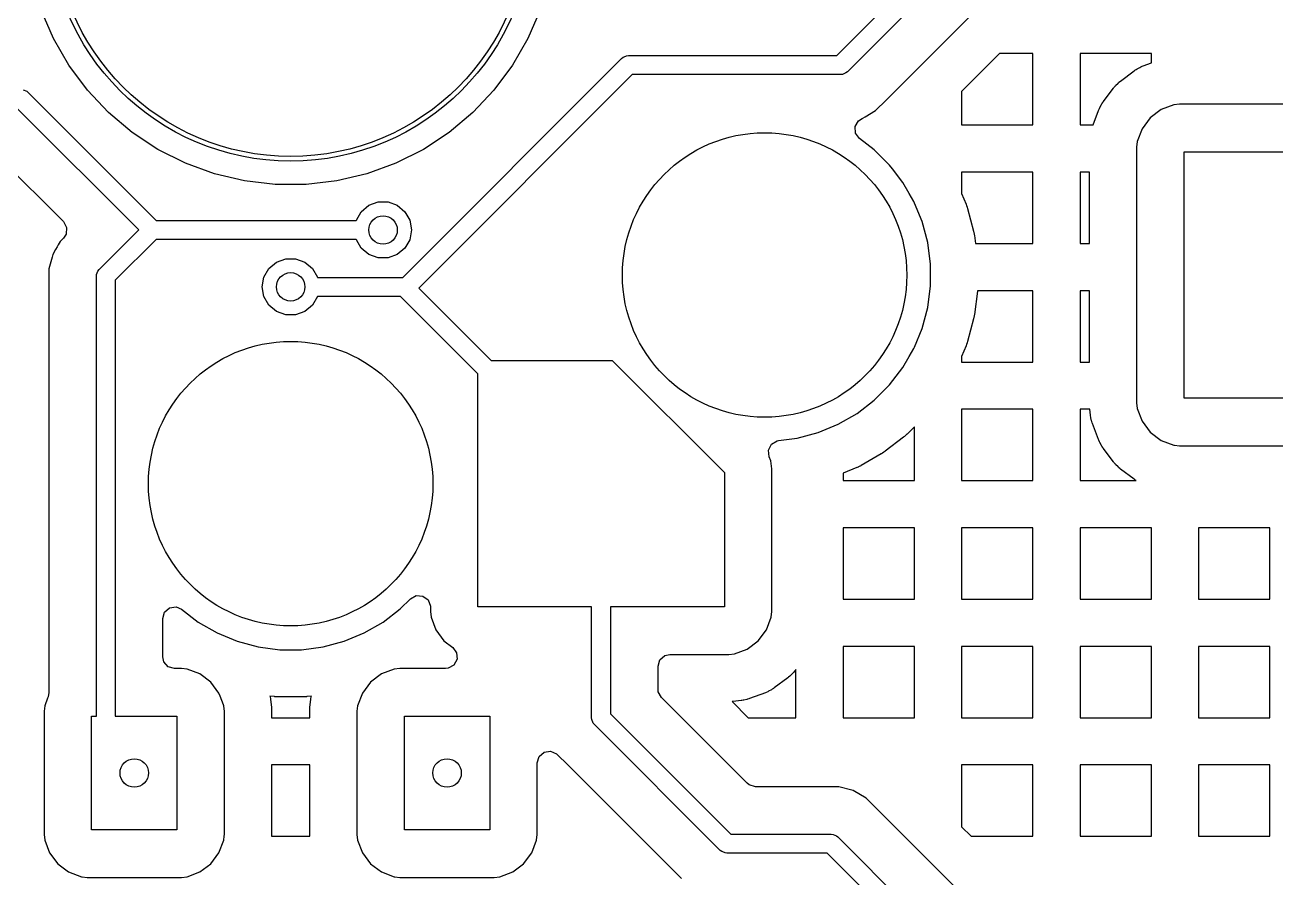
# Model space of a CAD drawing. Extents: x 2.49 to 8.57, y -5.87 to -1.87.
# Drawn here: x 5.995 to 6.514, y -3.6 to -3.246 of the extents above; entities that cross this region are included whole.
import ezdxf

# ---------------------------------------------------------------- set-up
doc = ezdxf.new("R2010")
doc.units = 0
doc.header["$MEASUREMENT"] = 0
doc.layers.add('BLACK', color=7, linetype='CONTINUOUS')

msp = doc.modelspace()

# ---------------------------------------------------------------- linework, layer by layer
at = {"layer": 'BLACK', "linetype": 'CONTINUOUS'}
for p, q in [((6.33232, -3.25901), (6.38583, -3.20551)), ((6.39255, -3.20992), (6.33674, -3.26573)), ((6.35645, -3.27389), (6.39175, -3.23858)), ((6.007, -3.25195), (6.00192, -3.24018)), ((6.2091, -3.24018), (6.20402, -3.25195)), ((6.01341, -3.26305), (6.007, -3.25195)), ((6.20402, -3.25195), (6.19761, -3.26305)), ((6.15205, -3.3511), (6.24298, -3.26017)), ((6.24298, -3.26017), (6.24358, -3.25968)), ((6.24358, -3.25968), (6.24403, -3.25949)), ((6.24403, -3.25949), (6.245, -3.25909)), ((6.245, -3.25909), (6.24577, -3.25901)), ((6.24577, -3.25901), (6.33232, -3.25901)), ((6.39988, -3.25819), (6.38418, -3.27389)), ((6.41379, -3.25819), (6.39988, -3.25819)), ((6.41379, -3.2878), (6.41379, -3.25819)), ((6.463, -3.25819), (6.43339, -3.25819)), ((6.43339, -3.25819), (6.43339, -3.2878)), ((6.463, -3.26204), (6.463, -3.25819)), ((6.02107, -3.27333), (6.01341, -3.26305)), ((6.19761, -3.26305), (6.18996, -3.27333)), ((6.45019, -3.26958), (6.45585, -3.26534)), ((6.45585, -3.26534), (6.45613, -3.26514)), ((6.45613, -3.26514), (6.45672, -3.26476)), ((6.45672, -3.26476), (6.45702, -3.26459)), ((6.45702, -3.26459), (6.45825, -3.26391)), ((6.45825, -3.26391), (6.45856, -3.26376)), ((6.45856, -3.26376), (6.4592, -3.26347)), ((6.4592, -3.26347), (6.45953, -3.26333)), ((6.45953, -3.26333), (6.463, -3.26204)), ((6.2474, -3.26689), (6.15879, -3.3555)), ((6.33395, -3.26689), (6.2474, -3.26689)), ((6.33472, -3.26681), (6.33395, -3.26689)), ((6.33614, -3.26622), (6.33472, -3.26681)), ((6.33674, -3.26573), (6.33614, -3.26622)), ((6.33614, -3.26622), (6.33614, -3.26622)), ((6.44814, -3.27149), (6.44913, -3.2705)), ((6.44913, -3.2705), (6.44938, -3.27026)), ((6.44938, -3.27026), (6.44992, -3.2698)), ((6.44992, -3.2698), (6.45019, -3.26958)), ((5.99446, -3.27326), (5.99588, -3.27385)), ((5.99588, -3.27385), (5.99648, -3.27434)), ((5.99648, -3.27434), (6.04962, -3.32747)), ((6.02986, -3.28266), (6.02107, -3.27333)), ((6.18996, -3.27333), (6.18116, -3.28266)), ((6.35327, -3.27706), (6.35645, -3.27389)), ((6.38418, -3.27389), (6.38418, -3.2878)), ((6.44299, -3.2782), (6.44722, -3.27254)), ((6.44722, -3.27254), (6.44744, -3.27227)), ((6.44744, -3.27227), (6.4479, -3.27174)), ((6.4479, -3.27174), (6.44814, -3.27149)), ((6.04242, -3.33141), (5.99206, -3.28106)), ((6.34847, -3.28187), (6.35287, -3.27747)), ((6.35287, -3.27747), (6.35327, -3.27706)), ((6.35287, -3.27747), (6.35287, -3.27747)), ((6.35327, -3.27706), (6.35327, -3.27706)), ((6.44111, -3.28156), (6.4414, -3.28092)), ((6.4414, -3.28092), (6.44156, -3.28061)), ((6.44156, -3.28061), (6.44223, -3.27938)), ((6.44223, -3.27938), (6.44241, -3.27908)), ((6.44241, -3.27908), (6.44279, -3.27849)), ((6.44279, -3.27849), (6.44299, -3.2782)), ((6.47234, -3.27948), (6.46703, -3.28146)), ((6.47469, -3.27923), (6.47234, -3.27948)), ((6.55763, -3.27923), (6.47469, -3.27923)), ((6.47469, -3.27923), (6.47469, -3.27923)), ((6.03968, -3.2909), (6.02986, -3.28266)), ((6.18116, -3.28266), (6.17134, -3.2909)), ((6.33996, -3.28849), (6.3413, -3.28609)), ((6.3413, -3.28609), (6.34284, -3.28508)), ((6.34284, -3.28508), (6.34308, -3.28498)), ((6.34308, -3.28498), (6.34412, -3.28438)), ((6.34308, -3.28498), (6.34308, -3.28498)), ((6.34412, -3.28438), (6.34847, -3.28187)), ((6.43877, -3.2878), (6.44098, -3.28188)), ((6.44098, -3.28188), (6.44111, -3.28156)), ((6.4625, -3.28485), (6.4591, -3.28939)), ((6.46703, -3.28146), (6.4625, -3.28485)), ((6.4625, -3.28485), (6.4625, -3.28485)), ((6.46703, -3.28146), (6.46703, -3.28146)), ((6.05039, -3.29794), (6.03968, -3.2909)), ((6.17134, -3.2909), (6.16063, -3.29794)), ((6.34012, -3.29124), (6.33996, -3.28849)), ((6.34174, -3.29346), (6.34012, -3.29124)), ((6.38418, -3.2878), (6.41379, -3.2878)), ((6.43339, -3.2878), (6.43877, -3.2878)), ((6.4591, -3.28939), (6.45712, -3.2947)), ((6.4591, -3.28939), (6.4591, -3.28939)), ((6.3479, -3.29819), (6.34174, -3.29346)), ((6.45712, -3.2947), (6.45687, -3.29705)), ((6.06185, -3.30369), (6.05039, -3.29794)), ((6.16063, -3.29794), (6.14917, -3.30369)), ((6.35429, -3.30457), (6.3479, -3.29819)), ((6.3479, -3.29819), (6.3479, -3.29819)), ((6.45687, -3.29705), (6.45687, -3.29705)), ((6.45687, -3.29705), (6.45687, -3.40318)), ((6.47657, -3.40129), (6.47657, -3.29893)), ((6.47657, -3.29893), (6.57337, -3.29893)), ((5.98533, -3.30219), (6.0111, -3.32796)), ((6.0739, -3.30808), (6.06185, -3.30369)), ((6.14917, -3.30369), (6.13713, -3.30808)), ((6.35542, -3.30605), (6.35429, -3.30457)), ((6.35429, -3.30457), (6.35429, -3.30457)), ((6.35429, -3.30457), (6.35429, -3.30457)), ((6.35979, -3.31174), (6.35542, -3.30605)), ((6.08637, -3.31104), (6.0739, -3.30808)), ((6.0991, -3.31252), (6.08637, -3.31104)), ((6.12465, -3.31104), (6.11192, -3.31252)), ((6.13713, -3.30808), (6.12465, -3.31104)), ((6.36243, -3.31631), (6.35979, -3.31174)), ((6.35979, -3.31174), (6.35979, -3.31174)), ((6.35979, -3.31174), (6.35979, -3.31174)), ((6.41379, -3.3074), (6.38418, -3.3074)), ((6.38418, -3.3074), (6.38418, -3.31631)), ((6.41379, -3.33701), (6.41379, -3.3074)), ((6.43726, -3.3074), (6.43339, -3.3074)), ((6.43339, -3.3074), (6.43339, -3.33701)), ((6.43726, -3.33701), (6.43726, -3.3074)), ((6.11192, -3.31252), (6.0991, -3.31252)), ((6.3643, -3.31957), (6.36243, -3.31631)), ((6.38418, -3.31631), (6.386, -3.32071)), ((6.13485, -3.32382), (6.13799, -3.32118)), ((6.13799, -3.32118), (6.14185, -3.31978)), ((6.14185, -3.31978), (6.14595, -3.31978)), ((6.14595, -3.31978), (6.1498, -3.32118)), ((6.1498, -3.32118), (6.15295, -3.32382)), ((6.36431, -3.31957), (6.3643, -3.31957)), ((6.3643, -3.31957), (6.3643, -3.31957)), ((6.36528, -3.32191), (6.36431, -3.31957)), ((6.36776, -3.32791), (6.36528, -3.32191)), ((6.386, -3.32071), (6.38606, -3.32085)), ((6.38606, -3.32085), (6.38617, -3.32116)), ((6.38617, -3.32116), (6.38622, -3.32131)), ((6.38622, -3.32131), (6.38643, -3.32191)), ((6.38643, -3.32191), (6.38648, -3.32207)), ((6.38648, -3.32207), (6.38657, -3.32237)), ((6.38657, -3.32237), (6.38662, -3.32253)), ((6.38662, -3.32253), (6.38912, -3.33187)), ((6.04962, -3.32747), (6.06767, -3.32747)), ((6.06767, -3.32747), (6.13278, -3.32747)), ((6.13278, -3.32747), (6.1328, -3.32737)), ((6.1328, -3.32737), (6.13485, -3.32382)), ((6.15295, -3.32382), (6.155, -3.32737)), ((6.155, -3.32737), (6.15571, -3.33141)), ((6.0111, -3.32796), (6.01242, -3.33037)), ((6.01242, -3.33037), (6.01222, -3.33312)), ((6.02596, -3.34787), (6.04242, -3.33141)), ((6.15571, -3.33141), (6.155, -3.33545)), ((6.3701, -3.33664), (6.36776, -3.32791)), ((6.38912, -3.33187), (6.38916, -3.33203)), ((6.38916, -3.33203), (6.38923, -3.33234)), ((6.38923, -3.33234), (6.38927, -3.3325)), ((6.38927, -3.3325), (6.38939, -3.33313)), ((6.00898, -3.33759), (6.00848, -3.33847)), ((6.00982, -3.33614), (6.00898, -3.33759)), ((6.0111, -3.33486), (6.00982, -3.33614)), ((6.01222, -3.33312), (6.0111, -3.33486)), ((6.04962, -3.33535), (6.03268, -3.35229)), ((6.06767, -3.33535), (6.04962, -3.33535)), ((6.13278, -3.33535), (6.06767, -3.33535)), ((6.1328, -3.33545), (6.13278, -3.33535)), ((6.13485, -3.339), (6.1328, -3.33545)), ((6.155, -3.33545), (6.15295, -3.339)), ((6.37128, -3.3456), (6.3701, -3.33664)), ((6.38939, -3.33313), (6.38942, -3.33328)), ((6.38942, -3.33328), (6.38947, -3.3336)), ((6.38947, -3.3336), (6.3895, -3.33376)), ((6.3895, -3.33376), (6.38992, -3.33701)), ((6.38992, -3.33701), (6.41379, -3.33701)), ((6.43339, -3.33701), (6.43726, -3.33701)), ((6.00639, -3.34273), (6.0051, -3.34754)), ((6.00671, -3.34153), (6.00639, -3.34273)), ((6.00789, -3.33949), (6.00671, -3.34153)), ((6.00848, -3.33847), (6.00789, -3.33949)), ((6.13799, -3.34164), (6.13485, -3.339)), ((6.14185, -3.34304), (6.13799, -3.34164)), ((6.14595, -3.34304), (6.14185, -3.34304)), ((6.1498, -3.34164), (6.14595, -3.34304)), ((6.15295, -3.339), (6.1498, -3.34164)), ((6.0051, -3.34754), (6.0051, -3.34754)), ((6.0051, -3.34754), (6.0051, -3.35377)), ((6.02488, -3.34989), (6.02547, -3.34847)), ((6.02547, -3.34847), (6.02596, -3.34787)), ((6.09441, -3.35099), (6.09646, -3.34744)), ((6.09646, -3.34744), (6.09961, -3.3448)), ((6.09961, -3.3448), (6.10346, -3.3434)), ((6.10346, -3.3434), (6.10756, -3.3434)), ((6.10756, -3.3434), (6.11142, -3.3448)), ((6.11142, -3.3448), (6.11456, -3.34744)), ((6.11456, -3.34744), (6.11661, -3.35099)), ((6.37128, -3.35463), (6.37128, -3.3456)), ((6.0248, -3.35066), (6.02488, -3.34989)), ((6.0248, -3.53318), (6.0248, -3.35066)), ((6.03268, -3.35229), (6.03268, -3.53318)), ((6.0937, -3.35503), (6.09441, -3.35099)), ((6.11661, -3.35099), (6.11663, -3.3511)), ((6.11663, -3.3511), (6.15205, -3.3511)), ((6.0051, -3.35377), (6.0051, -3.52347)), ((6.09441, -3.35907), (6.0937, -3.35503)), ((6.15879, -3.3555), (6.18884, -3.38555)), ((6.3701, -3.36359), (6.37128, -3.35463)), ((6.39076, -3.35687), (6.3895, -3.36646)), ((6.39078, -3.35671), (6.39076, -3.35687)), ((6.39079, -3.35661), (6.39078, -3.35671)), ((6.41379, -3.35661), (6.39079, -3.35661)), ((6.41379, -3.38622), (6.41379, -3.35661)), ((6.43726, -3.35661), (6.43339, -3.35661)), ((6.43339, -3.35661), (6.43339, -3.38622)), ((6.43726, -3.38622), (6.43726, -3.35661)), ((6.09646, -3.36263), (6.09441, -3.35907)), ((6.09961, -3.36526), (6.09646, -3.36263)), ((6.11456, -3.36263), (6.11142, -3.36526)), ((6.11661, -3.35907), (6.11456, -3.36263)), ((6.11663, -3.35897), (6.11661, -3.35907)), ((6.15112, -3.35897), (6.11663, -3.35897)), ((6.18327, -3.39111), (6.15112, -3.35897)), ((6.36776, -3.37231), (6.3701, -3.36359)), ((6.10346, -3.36667), (6.09961, -3.36526)), ((6.10756, -3.36667), (6.10346, -3.36667)), ((6.11142, -3.36526), (6.10756, -3.36667)), ((6.38912, -3.36835), (6.38662, -3.3777)), ((6.38916, -3.3682), (6.38912, -3.36835)), ((6.38923, -3.36788), (6.38916, -3.3682)), ((6.38927, -3.36773), (6.38923, -3.36788)), ((6.38939, -3.3671), (6.38927, -3.36773)), ((6.38942, -3.36694), (6.38939, -3.3671)), ((6.38947, -3.36662), (6.38942, -3.36694)), ((6.3895, -3.36646), (6.38947, -3.36662)), ((6.36454, -3.38008), (6.36776, -3.37231)), ((6.386, -3.37952), (6.38418, -3.38391)), ((6.38606, -3.37937), (6.386, -3.37952)), ((6.38617, -3.37907), (6.38606, -3.37937)), ((6.38622, -3.37892), (6.38617, -3.37907)), ((6.38643, -3.37831), (6.38622, -3.37892)), ((6.38648, -3.37816), (6.38643, -3.37831)), ((6.38657, -3.37785), (6.38648, -3.37816)), ((6.38662, -3.3777), (6.38657, -3.37785)), ((6.35979, -3.38848), (6.36243, -3.38391)), ((6.36243, -3.38391), (6.3643, -3.38066)), ((6.3643, -3.38066), (6.36431, -3.38064)), ((6.36431, -3.38064), (6.36454, -3.38008)), ((6.38418, -3.38391), (6.38418, -3.38622)), ((6.18884, -3.38555), (6.23906, -3.38555)), ((6.23906, -3.38555), (6.28563, -3.43212)), ((6.35429, -3.39565), (6.35979, -3.38848)), ((6.38418, -3.38622), (6.41379, -3.38622)), ((6.43339, -3.38622), (6.43726, -3.38622)), ((6.18327, -3.48791), (6.18327, -3.39111)), ((6.3479, -3.40204), (6.35429, -3.39565)), ((6.35429, -3.39565), (6.35429, -3.39565)), ((6.35429, -3.39565), (6.35429, -3.39565)), ((6.34073, -3.40754), (6.3479, -3.40204)), ((6.3479, -3.40204), (6.3479, -3.40204)), ((6.3479, -3.40204), (6.3479, -3.40204)), ((6.45687, -3.40318), (6.45687, -3.40318)), ((6.45687, -3.40318), (6.45712, -3.40552)), ((6.45712, -3.40552), (6.4591, -3.41083)), ((6.57894, -3.40129), (6.47657, -3.40129)), ((6.33291, -3.41205), (6.34073, -3.40754)), ((6.41379, -3.40583), (6.38418, -3.40583)), ((6.38418, -3.40583), (6.38418, -3.43543)), ((6.41379, -3.43543), (6.41379, -3.40583)), ((6.43744, -3.40583), (6.43339, -3.40583)), ((6.43339, -3.40583), (6.43339, -3.43543)), ((6.43769, -3.40823), (6.43744, -3.40583)), ((6.43774, -3.40853), (6.43769, -3.40823)), ((6.43784, -3.40914), (6.43774, -3.40853)), ((6.4379, -3.40944), (6.43784, -3.40914)), ((6.43818, -3.41063), (6.4379, -3.40944)), ((6.43826, -3.41092), (6.43818, -3.41063)), ((6.4591, -3.41083), (6.4591, -3.41083)), ((6.4591, -3.41083), (6.4625, -3.41537)), ((6.31584, -3.41785), (6.32456, -3.41551)), ((6.32456, -3.41551), (6.33291, -3.41205)), ((6.36457, -3.41309), (6.36154, -3.41613)), ((6.36457, -3.43543), (6.36457, -3.41309)), ((6.43844, -3.41151), (6.43826, -3.41092)), ((6.43854, -3.4118), (6.43844, -3.41151)), ((6.44098, -3.41834), (6.43854, -3.4118)), ((6.4625, -3.41537), (6.4625, -3.41537)), ((6.4625, -3.41537), (6.46703, -3.41877)), ((6.30395, -3.42284), (6.30518, -3.42038)), ((6.30518, -3.42038), (6.30755, -3.41898)), ((6.30755, -3.41898), (6.30812, -3.41887)), ((6.30812, -3.41887), (6.31584, -3.41785)), ((6.36009, -3.4174), (6.35241, -3.42329)), ((6.36021, -3.4173), (6.36009, -3.4174)), ((6.36046, -3.41709), (6.36021, -3.4173)), ((6.36059, -3.41699), (6.36046, -3.41709)), ((6.36107, -3.41657), (6.36059, -3.41699)), ((6.36119, -3.41646), (6.36107, -3.41657)), ((6.36142, -3.41624), (6.36119, -3.41646)), ((6.36154, -3.41613), (6.36142, -3.41624)), ((6.44111, -3.41866), (6.44098, -3.41834)), ((6.4414, -3.4193), (6.44111, -3.41866)), ((6.44156, -3.41962), (6.4414, -3.4193)), ((6.44223, -3.42085), (6.44156, -3.41962)), ((6.44241, -3.42114), (6.44223, -3.42085)), ((6.44279, -3.42174), (6.44241, -3.42114)), ((6.46703, -3.41877), (6.46703, -3.41877)), ((6.46703, -3.41877), (6.47234, -3.42075)), ((6.47234, -3.42075), (6.47234, -3.42075)), ((6.47234, -3.42075), (6.47262, -3.42077)), ((6.47262, -3.42077), (6.47469, -3.421)), ((6.47469, -3.421), (6.58082, -3.421)), ((6.30425, -3.42557), (6.30395, -3.42284)), ((6.30492, -3.4272), (6.30425, -3.42557)), ((6.35081, -3.42436), (6.34243, -3.42919)), ((6.35095, -3.42427), (6.35081, -3.42436)), ((6.35122, -3.4241), (6.35095, -3.42427)), ((6.35136, -3.42402), (6.35122, -3.4241)), ((6.35189, -3.42366), (6.35136, -3.42402)), ((6.35202, -3.42357), (6.35189, -3.42366)), ((6.35229, -3.42338), (6.35202, -3.42357)), ((6.35241, -3.42329), (6.35229, -3.42338)), ((6.44299, -3.42202), (6.44279, -3.42174)), ((6.44722, -3.42768), (6.44299, -3.42202)), ((6.30533, -3.43051), (6.30492, -3.4272)), ((6.30533, -3.43242), (6.30533, -3.43051)), ((6.34071, -3.43005), (6.33497, -3.43242)), ((6.34086, -3.42998), (6.34071, -3.43005)), ((6.34115, -3.42985), (6.34086, -3.42998)), ((6.34129, -3.42978), (6.34115, -3.42985)), ((6.34187, -3.4295), (6.34129, -3.42978)), ((6.34201, -3.42942), (6.34187, -3.4295)), ((6.3423, -3.42927), (6.34201, -3.42942)), ((6.34243, -3.42919), (6.3423, -3.42927)), ((6.44744, -3.42795), (6.44722, -3.42768)), ((6.4479, -3.42848), (6.44744, -3.42795)), ((6.44814, -3.42874), (6.4479, -3.42848)), ((6.44913, -3.42973), (6.44814, -3.42874)), ((6.44938, -3.42997), (6.44913, -3.42973)), ((6.44992, -3.43043), (6.44938, -3.42997)), ((6.45019, -3.43065), (6.44992, -3.43043)), ((6.45585, -3.43488), (6.45019, -3.43065)), ((6.28563, -3.43212), (6.28563, -3.48791)), ((6.30533, -3.48465), (6.30533, -3.43242)), ((6.33497, -3.43242), (6.33497, -3.43543)), ((6.33497, -3.43543), (6.36457, -3.43543)), ((6.38418, -3.43543), (6.41379, -3.43543)), ((6.43339, -3.43543), (6.45668, -3.43543)), ((6.45613, -3.43508), (6.45585, -3.43488)), ((6.45668, -3.43543), (6.45613, -3.43508)), ((6.36457, -3.45504), (6.33497, -3.45504)), ((6.33497, -3.45504), (6.33497, -3.48465)), ((6.36457, -3.48465), (6.36457, -3.45504)), ((6.41379, -3.45504), (6.38418, -3.45504)), ((6.38418, -3.45504), (6.38418, -3.48465)), ((6.41379, -3.48465), (6.41379, -3.45504)), ((6.463, -3.45504), (6.43339, -3.45504)), ((6.43339, -3.45504), (6.43339, -3.48465)), ((6.463, -3.48465), (6.463, -3.45504)), ((6.51221, -3.45504), (6.4826, -3.45504)), ((6.4826, -3.45504), (6.4826, -3.48465)), ((6.51221, -3.48465), (6.51221, -3.45504)), ((6.15523, -3.48447), (6.15764, -3.48315)), ((6.15764, -3.48315), (6.16039, -3.48335)), ((6.16039, -3.48335), (6.16259, -3.485)), ((6.05316, -3.49009), (6.05524, -3.48829)), ((6.05524, -3.48829), (6.05796, -3.48789)), ((6.05796, -3.48789), (6.06024, -3.48885)), ((6.14388, -3.49415), (6.15105, -3.48865)), ((6.15105, -3.48865), (6.15523, -3.48447)), ((6.16259, -3.485), (6.16355, -3.48758)), ((6.16355, -3.48758), (6.16356, -3.48792)), ((6.16356, -3.48792), (6.16356, -3.48979)), ((6.23051, -3.48791), (6.18327, -3.48791)), ((6.23051, -3.53389), (6.23051, -3.48791)), ((6.28563, -3.48791), (6.23839, -3.48791)), ((6.23839, -3.48791), (6.23839, -3.53226)), ((6.30533, -3.48979), (6.30533, -3.48465)), ((6.33497, -3.48465), (6.36457, -3.48465)), ((6.38418, -3.48465), (6.41379, -3.48465)), ((6.43339, -3.48465), (6.463, -3.48465)), ((6.4826, -3.48465), (6.51221, -3.48465)), ((6.05238, -3.49273), (6.05316, -3.49009)), ((6.05238, -3.49733), (6.05238, -3.49273)), ((6.06024, -3.48885), (6.06714, -3.49415)), ((6.16356, -3.48979), (6.16356, -3.48979)), ((6.16356, -3.48979), (6.16382, -3.49214)), ((6.16382, -3.49214), (6.1658, -3.49745)), ((6.3031, -3.49745), (6.30508, -3.49214)), ((6.30508, -3.49214), (6.30533, -3.48979)), ((6.05238, -3.5086), (6.05238, -3.49733)), ((6.06714, -3.49415), (6.06714, -3.49415)), ((6.06714, -3.49415), (6.06714, -3.49415)), ((6.06714, -3.49415), (6.07497, -3.49867)), ((6.07497, -3.49867), (6.07497, -3.49867)), ((6.07497, -3.49867), (6.07497, -3.49867)), ((6.07497, -3.49867), (6.07826, -3.50003)), ((6.12771, -3.50213), (6.13606, -3.49867)), ((6.13606, -3.49867), (6.14388, -3.49415)), ((6.1658, -3.49745), (6.1658, -3.49745)), ((6.1658, -3.49745), (6.168, -3.50039)), ((6.29971, -3.50198), (6.3031, -3.49745)), ((6.07826, -3.50003), (6.08331, -3.50213)), ((6.08331, -3.50213), (6.09204, -3.50446)), ((6.11899, -3.50446), (6.12771, -3.50213)), ((6.168, -3.50039), (6.16919, -3.50198)), ((6.16919, -3.50198), (6.1728, -3.50469)), ((6.29517, -3.50538), (6.29971, -3.50198)), ((6.36457, -3.50425), (6.33497, -3.50425)), ((6.33497, -3.50425), (6.33497, -3.53386)), ((6.36457, -3.53386), (6.36457, -3.50425)), ((6.41379, -3.50425), (6.38418, -3.50425)), ((6.38418, -3.50425), (6.38418, -3.53386)), ((6.41379, -3.53386), (6.41379, -3.50425)), ((6.463, -3.50425), (6.43339, -3.50425)), ((6.43339, -3.50425), (6.43339, -3.53386)), ((6.463, -3.53386), (6.463, -3.50425)), ((6.51221, -3.50425), (6.4826, -3.50425)), ((6.4826, -3.50425), (6.4826, -3.53386)), ((6.51221, -3.53386), (6.51221, -3.50425)), ((6.05282, -3.51062), (6.05238, -3.5086)), ((6.09204, -3.50446), (6.10099, -3.50564)), ((6.10099, -3.50564), (6.101, -3.50564)), ((6.101, -3.50564), (6.11003, -3.50564)), ((6.11003, -3.50564), (6.11899, -3.50446)), ((6.11003, -3.50564), (6.11003, -3.50564)), ((6.1728, -3.50469), (6.17445, -3.50689)), ((6.17445, -3.50689), (6.17465, -3.50963)), ((6.25887, -3.50985), (6.26094, -3.50805)), ((6.26094, -3.50805), (6.26297, -3.50761)), ((6.26297, -3.50761), (6.28751, -3.50761)), ((6.28751, -3.50761), (6.28986, -3.50736)), ((6.28751, -3.50761), (6.28751, -3.50761)), ((6.28986, -3.50736), (6.29517, -3.50538)), ((6.05462, -3.5127), (6.05282, -3.51062)), ((6.05726, -3.51348), (6.05462, -3.5127)), ((6.06015, -3.51348), (6.05726, -3.51348)), ((6.0625, -3.51373), (6.06015, -3.51348)), ((6.06015, -3.51348), (6.06015, -3.51348)), ((6.06015, -3.51348), (6.06015, -3.51348)), ((6.06015, -3.51348), (6.06015, -3.51348)), ((6.06781, -3.51571), (6.0625, -3.51373)), ((6.0625, -3.51373), (6.0625, -3.51373)), ((6.14852, -3.51373), (6.14322, -3.51571)), ((6.15087, -3.51348), (6.14852, -3.51373)), ((6.16988, -3.51348), (6.15087, -3.51348)), ((6.15087, -3.51348), (6.15087, -3.51348)), ((6.17092, -3.51337), (6.16988, -3.51348)), ((6.17333, -3.51205), (6.17092, -3.51337)), ((6.17465, -3.50963), (6.17333, -3.51205)), ((6.25809, -3.51249), (6.25887, -3.50985)), ((6.25809, -3.52208), (6.25809, -3.51249)), ((6.31476, -3.51457), (6.3143, -3.5151)), ((6.31498, -3.51429), (6.31476, -3.51457)), ((6.31536, -3.51379), (6.31498, -3.51429)), ((6.31536, -3.53386), (6.31536, -3.51379)), ((6.07234, -3.51911), (6.06781, -3.51571)), ((6.06781, -3.51571), (6.06781, -3.51571)), ((6.07574, -3.52364), (6.07234, -3.51911)), ((6.07234, -3.51911), (6.07234, -3.51911)), ((6.13868, -3.51911), (6.13528, -3.52364)), ((6.14321, -3.51571), (6.13868, -3.51911)), ((6.13868, -3.51911), (6.13868, -3.51911)), ((6.14322, -3.51571), (6.14321, -3.51571)), ((6.31202, -3.51726), (6.30636, -3.5215)), ((6.31229, -3.51704), (6.31202, -3.51726)), ((6.31282, -3.51658), (6.31229, -3.51704)), ((6.31307, -3.51634), (6.31282, -3.51658)), ((6.31407, -3.51535), (6.31307, -3.51634)), ((6.3143, -3.5151), (6.31407, -3.51535)), ((6.0051, -3.52347), (6.00479, -3.52517)), ((6.0762, -3.52488), (6.07574, -3.52364)), ((6.07574, -3.52364), (6.07574, -3.52364)), ((6.07756, -3.52851), (6.0762, -3.52488)), ((6.09875, -3.52512), (6.0969, -3.52488)), ((6.0969, -3.52488), (6.09694, -3.52504)), ((6.09694, -3.52504), (6.097, -3.52534)), ((6.11412, -3.52488), (6.11227, -3.52512)), ((6.11402, -3.52534), (6.11408, -3.52504)), ((6.11408, -3.52504), (6.11412, -3.52488)), ((6.13528, -3.52364), (6.1333, -3.52895)), ((6.13528, -3.52364), (6.13528, -3.52364)), ((6.2582, -3.52312), (6.25809, -3.52208)), ((6.25952, -3.52553), (6.2582, -3.52312)), ((6.30268, -3.5235), (6.29614, -3.52594)), ((6.303, -3.52337), (6.30268, -3.5235)), ((6.30364, -3.52308), (6.303, -3.52337)), ((6.30395, -3.52292), (6.30364, -3.52308)), ((6.30518, -3.52225), (6.30395, -3.52292)), ((6.30548, -3.52207), (6.30518, -3.52225)), ((6.30607, -3.52169), (6.30548, -3.52207)), ((6.30636, -3.5215), (6.30607, -3.52169)), ((6.00338, -3.52895), (6.00314, -3.53121)), ((6.00458, -3.52573), (6.00338, -3.52895)), ((6.00479, -3.52517), (6.00458, -3.52573)), ((6.07772, -3.52895), (6.07756, -3.52851)), ((6.07797, -3.5313), (6.07772, -3.52895)), ((6.097, -3.52534), (6.09711, -3.52594)), ((6.09711, -3.52594), (6.09715, -3.52625)), ((6.09715, -3.52625), (6.09749, -3.52946)), ((6.09749, -3.52946), (6.09751, -3.52959)), ((6.09751, -3.52959), (6.09753, -3.52986)), ((6.09753, -3.52986), (6.09754, -3.52999)), ((6.09754, -3.52999), (6.09756, -3.53051)), ((6.09891, -3.52514), (6.09875, -3.52512)), ((6.09923, -3.52517), (6.09891, -3.52514)), ((6.09939, -3.52519), (6.09923, -3.52517)), ((6.10003, -3.52523), (6.09939, -3.52519)), ((6.10019, -3.52524), (6.10003, -3.52523)), ((6.10051, -3.52525), (6.10019, -3.52524)), ((6.10067, -3.52525), (6.10051, -3.52525)), ((6.11035, -3.52525), (6.10067, -3.52525)), ((6.11051, -3.52525), (6.11035, -3.52525)), ((6.11083, -3.52524), (6.11051, -3.52525)), ((6.11099, -3.52523), (6.11083, -3.52524)), ((6.11163, -3.52519), (6.11099, -3.52523)), ((6.11179, -3.52517), (6.11163, -3.52519)), ((6.11211, -3.52514), (6.11179, -3.52517)), ((6.11227, -3.52512), (6.11211, -3.52514)), ((6.11346, -3.53051), (6.11349, -3.52999)), ((6.11349, -3.52999), (6.1135, -3.52986)), ((6.1135, -3.52986), (6.11352, -3.52959)), ((6.11352, -3.52959), (6.11353, -3.52946)), ((6.11353, -3.52946), (6.11387, -3.52625)), ((6.11387, -3.52625), (6.11392, -3.52594)), ((6.11392, -3.52594), (6.11402, -3.52534)), ((6.1333, -3.52895), (6.13306, -3.53121)), ((6.26116, -3.52717), (6.25952, -3.52553)), ((6.29507, -3.56108), (6.26116, -3.52717)), ((6.28896, -3.52717), (6.28889, -3.52717)), ((6.28889, -3.52717), (6.29558, -3.53386)), ((6.28922, -3.52715), (6.28896, -3.52717)), ((6.28935, -3.52713), (6.28922, -3.52715)), ((6.29257, -3.52679), (6.28935, -3.52713)), ((6.29287, -3.52675), (6.29257, -3.52679)), ((6.29348, -3.52664), (6.29287, -3.52675)), ((6.29377, -3.52658), (6.29348, -3.52664)), ((6.29497, -3.5263), (6.29377, -3.52658)), ((6.29526, -3.52622), (6.29497, -3.5263)), ((6.29585, -3.52604), (6.29526, -3.52622)), ((6.29614, -3.52594), (6.29585, -3.52604)), ((6.00314, -3.53121), (6.00313, -3.5313)), ((6.00313, -3.5313), (6.00313, -3.5313)), ((6.00313, -3.5313), (6.00313, -3.58231)), ((6.02283, -3.58043), (6.02283, -3.53318)), ((6.02283, -3.53318), (6.0248, -3.53318)), ((6.03268, -3.53318), (6.05827, -3.53318)), ((6.05827, -3.53318), (6.05827, -3.58043)), ((6.07797, -3.58231), (6.07797, -3.5313)), ((6.09756, -3.53051), (6.09757, -3.53064)), ((6.09757, -3.53064), (6.09758, -3.53091)), ((6.09758, -3.53091), (6.09758, -3.53104)), ((6.09758, -3.53104), (6.09758, -3.53386)), ((6.09758, -3.53386), (6.11344, -3.53386)), ((6.11344, -3.53104), (6.11345, -3.5309)), ((6.11344, -3.53386), (6.11344, -3.53104)), ((6.11345, -3.53064), (6.11346, -3.53051)), ((6.11345, -3.5309), (6.11345, -3.53064)), ((6.13306, -3.53121), (6.13305, -3.5313)), ((6.13305, -3.5313), (6.13305, -3.5313)), ((6.13305, -3.5313), (6.13305, -3.58231)), ((6.15276, -3.58043), (6.15276, -3.53318)), ((6.15276, -3.53318), (6.18819, -3.53318)), ((6.18819, -3.53318), (6.18819, -3.58043)), ((6.23059, -3.53466), (6.23051, -3.53389)), ((6.23118, -3.53608), (6.23059, -3.53466)), ((6.23839, -3.53226), (6.28834, -3.58222)), ((6.29558, -3.53386), (6.31536, -3.53386)), ((6.33497, -3.53386), (6.36457, -3.53386)), ((6.38418, -3.53386), (6.41379, -3.53386)), ((6.43339, -3.53386), (6.463, -3.53386)), ((6.4826, -3.53386), (6.51221, -3.53386)), ((6.23167, -3.53668), (6.23118, -3.53608)), ((6.28393, -3.58894), (6.23167, -3.53668)), ((6.20789, -3.55256), (6.20867, -3.54992)), ((6.20867, -3.54992), (6.21075, -3.54812)), ((6.21075, -3.54812), (6.21347, -3.54773)), ((6.21347, -3.54773), (6.21597, -3.54887)), ((6.21597, -3.54887), (6.21623, -3.54911)), ((6.21623, -3.54911), (6.22062, -3.5535)), ((6.11344, -3.55347), (6.09758, -3.55347)), ((6.09758, -3.55347), (6.09758, -3.58257)), ((6.11344, -3.58257), (6.11344, -3.55347)), ((6.20789, -3.58231), (6.20789, -3.55256)), ((6.22062, -3.5535), (6.22062, -3.5535)), ((6.22062, -3.5535), (6.26779, -3.60067)), ((6.41379, -3.55347), (6.38418, -3.55347)), ((6.38418, -3.55347), (6.38418, -3.57915)), ((6.41379, -3.58307), (6.41379, -3.55347)), ((6.463, -3.55347), (6.43339, -3.55347)), ((6.43339, -3.55347), (6.43339, -3.58307)), ((6.463, -3.58307), (6.463, -3.55347)), ((6.51221, -3.55347), (6.4826, -3.55347)), ((6.4826, -3.55347), (6.4826, -3.58307)), ((6.51221, -3.58307), (6.51221, -3.55347)), ((6.29588, -3.56174), (6.29507, -3.56108)), ((6.29852, -3.56251), (6.29588, -3.56174)), ((6.3269, -3.56251), (6.29852, -3.56251)), ((6.33313, -3.56251), (6.3269, -3.56251)), ((6.33855, -3.56396), (6.33313, -3.56251)), ((6.33313, -3.56251), (6.33313, -3.56251)), ((6.33914, -3.56412), (6.33855, -3.56396)), ((6.33855, -3.56396), (6.33855, -3.56396)), ((6.34453, -3.56724), (6.33914, -3.56412)), ((6.33914, -3.56412), (6.33914, -3.56412)), ((6.34921, -3.57192), (6.34453, -3.56724)), ((6.34453, -3.56724), (6.34453, -3.56724)), ((6.35645, -3.57915), (6.34921, -3.57192)), ((6.34921, -3.57192), (6.34921, -3.57192)), ((6.05827, -3.58043), (6.02283, -3.58043)), ((6.18819, -3.58043), (6.15276, -3.58043)), ((6.40411, -3.62681), (6.35645, -3.57915)), ((6.38418, -3.57915), (6.3881, -3.58307)), ((6.00313, -3.58231), (6.00313, -3.58231)), ((6.00313, -3.58231), (6.00338, -3.58466)), ((6.00338, -3.58466), (6.00536, -3.58997)), ((6.07574, -3.58997), (6.07772, -3.58466)), ((6.07772, -3.58466), (6.07789, -3.58307)), ((6.07789, -3.58307), (6.07797, -3.58231)), ((6.09758, -3.58271), (6.09757, -3.58297)), ((6.09757, -3.58297), (6.09757, -3.58307)), ((6.09757, -3.58307), (6.11346, -3.58307)), ((6.09758, -3.58257), (6.09758, -3.58271)), ((6.11345, -3.5827), (6.11344, -3.58257)), ((6.11345, -3.58297), (6.11345, -3.5827)), ((6.11346, -3.58307), (6.11345, -3.58297)), ((6.13305, -3.58231), (6.13305, -3.58231)), ((6.13305, -3.58231), (6.1333, -3.58466)), ((6.1333, -3.58466), (6.13528, -3.58997)), ((6.20566, -3.58997), (6.20764, -3.58466)), ((6.20764, -3.58466), (6.20789, -3.58231)), ((6.28834, -3.58222), (6.33002, -3.58222)), ((6.33002, -3.58222), (6.33078, -3.58229)), ((6.33078, -3.58229), (6.3322, -3.58288)), ((6.3322, -3.58288), (6.3328, -3.58337)), ((6.3328, -3.58337), (6.39255, -3.64312)), ((6.3881, -3.58307), (6.41379, -3.58307)), ((6.43339, -3.58307), (6.463, -3.58307)), ((6.4826, -3.58307), (6.51221, -3.58307)), ((6.00536, -3.58997), (6.00536, -3.58997)), ((6.00536, -3.58997), (6.00876, -3.5945)), ((6.07234, -3.5945), (6.07574, -3.58997)), ((6.13528, -3.58997), (6.13528, -3.58997)), ((6.13528, -3.58997), (6.13868, -3.5945)), ((6.20227, -3.5945), (6.20566, -3.58997)), ((6.28452, -3.58943), (6.28393, -3.58894)), ((6.28494, -3.5896), (6.28452, -3.58943)), ((6.28594, -3.59001), (6.28494, -3.5896)), ((6.28671, -3.59009), (6.28594, -3.59001)), ((6.32839, -3.59009), (6.28671, -3.59009)), ((6.38583, -3.64753), (6.32839, -3.59009)), ((6.00876, -3.5945), (6.00876, -3.5945)), ((6.00876, -3.5945), (6.01329, -3.5979)), ((6.06781, -3.5979), (6.07234, -3.5945)), ((6.13868, -3.5945), (6.13868, -3.5945)), ((6.13868, -3.5945), (6.14321, -3.5979)), ((6.19773, -3.5979), (6.20227, -3.5945)), ((6.01329, -3.5979), (6.01329, -3.5979)), ((6.01329, -3.5979), (6.0186, -3.59988)), ((6.0186, -3.59988), (6.0186, -3.59988)), ((6.0186, -3.59988), (6.01888, -3.59991)), ((6.01888, -3.59991), (6.02095, -3.60013)), ((6.02095, -3.60013), (6.06015, -3.60013)), ((6.06015, -3.60013), (6.0625, -3.59988)), ((6.0625, -3.59988), (6.06781, -3.5979)), ((6.14321, -3.5979), (6.14322, -3.5979)), ((6.14322, -3.5979), (6.14852, -3.59988)), ((6.14852, -3.59988), (6.14852, -3.59988)), ((6.14852, -3.59988), (6.1488, -3.59991)), ((6.1488, -3.59991), (6.15087, -3.60013)), ((6.15087, -3.60013), (6.19007, -3.60013)), ((6.19007, -3.60013), (6.19242, -3.59988)), ((6.19242, -3.59988), (6.19773, -3.5979))]:
    msp.add_line(p, q, dxfattribs=at)
at = {"layer": 'BLACK'}
for centre, radius in [((6.10551, -3.20247), 0.10039), ((6.10551, -3.20247), 0.09843), ((6.30236, -3.35011), 0.05906), ((6.1439, -3.33141), 0.00591), ((6.10551, -3.35503), 0.00591), ((6.10551, -3.43673), 0.05906), ((6.04055, -3.5568), 0.00591), ((6.17047, -3.5568), 0.00591)]:
    msp.add_circle(centre, radius, dxfattribs=at)

doc.saveas('drawing.dxf')
